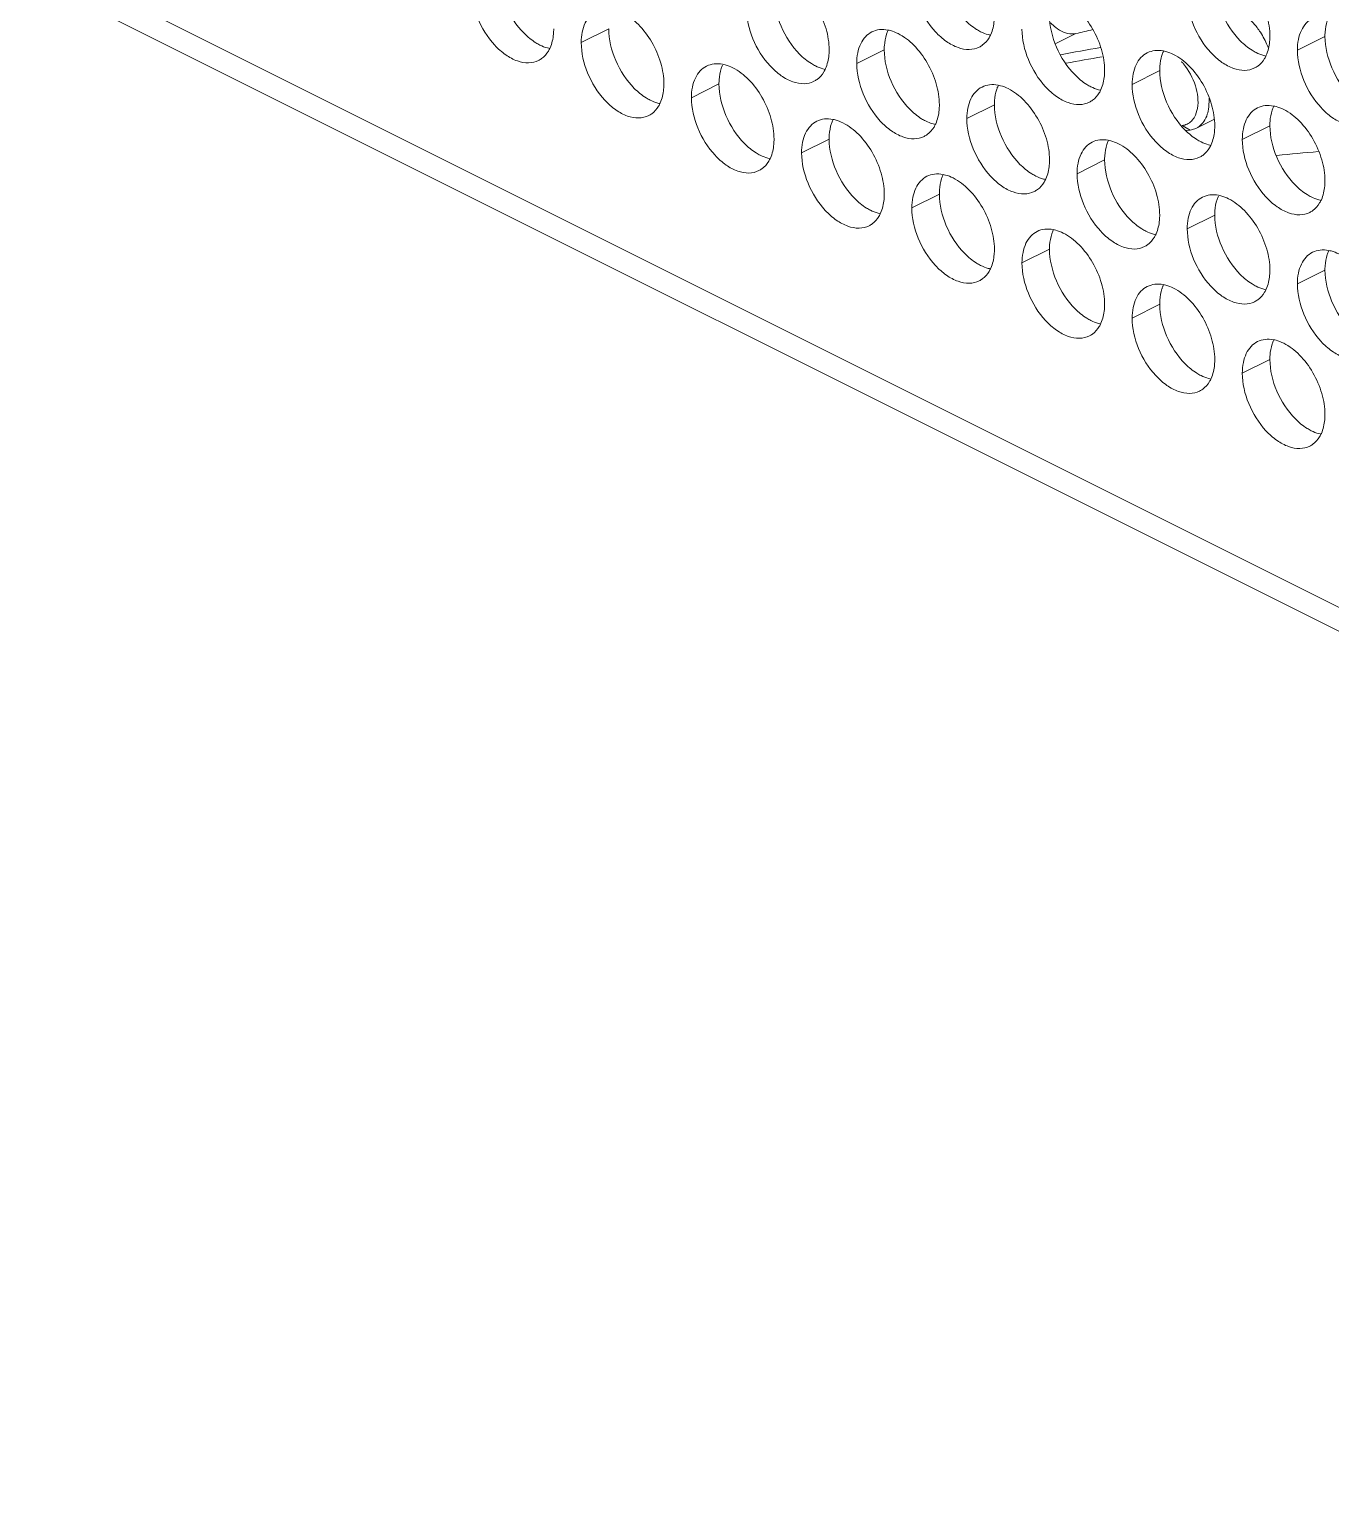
# Model space of a CAD drawing. Header units: millimetres. Extents: x 0 to 2524, y 0 to 1785.
# Drawn here: x 1826.63 to 1853.35, y 748.3 to 778.42 of the extents above; entities that cross this region are included whole.
import ezdxf

# ---------------------------------------------------------------- set-up
doc = ezdxf.new("R2010")
doc.units = ezdxf.units.MM
doc.header["$LTSCALE"] = 0.1
doc.layers.get('0').update_dxf_attribs({"lineweight": 13})
doc.layers.add('标注', color=251, linetype='Continuous', lineweight=9)

msp = doc.modelspace()

# ---------------------------------------------------------------- linework, layer by layer
for p, q in [((1809.244, 788.689), (1899.058, 743.782)), ((1899.37, 743.133), (1809.156, 788.24))]:
    msp.add_line(p, q)
at = {"layer": '标注'}
for p, q in [((1838.529, 778.426), (1837.964, 778.143)), ((1847.708, 778.123), (1848.123, 778.33)), ((1853.237, 778.272), (1852.671, 777.989)), ((1844.186, 777.998), (1843.621, 777.715)), ((1849.843, 777.569), (1849.277, 777.286)), ((1849.843, 777.569), (1849.277, 777.286)), ((1840.792, 777.295), (1840.226, 777.012)), ((1846.449, 776.866), (1845.883, 776.583)), ((1850.304, 776.441), (1850.469, 776.348)), ((1850.381, 776.338), (1850.469, 776.348)), ((1850.596, 776.386), (1850.955, 776.566)), ((1852.106, 776.438), (1851.54, 776.155)), ((1852.106, 776.438), (1851.54, 776.155)), ((1843.055, 776.163), (1842.489, 775.88)), ((1848.712, 775.735), (1848.146, 775.452)), ((1845.318, 775.032), (1844.752, 774.749)), ((1850.974, 774.603), (1850.409, 774.321)), ((1847.58, 773.901), (1847.015, 773.618)), ((1853.237, 773.472), (1852.671, 773.189)), ((1849.843, 772.769), (1849.277, 772.486)), ((1852.106, 771.638), (1851.54, 771.355))]:
    msp.add_line(p, q, dxfattribs=at)
for centre, radius, start, end in [((1844.931, 778.087), 0.734, 155.8796, 161.7803), ((1854.207, 752.626), 26.414, 102.5425, 103.3174), ((1850.546, 777.479), 1.624, 21.7262, 32.7833), ((1845.935, 778.457), 0.453, 296.5256, 305.9034), ((1845.935, 778.457), 0.453, 296.5256, 305.9034), ((1853.029, 751.377), 27.025, 99.3735, 101.1417), ((1852.972, 751.165), 27.032, 99.1753, 100.7686), ((1850.588, 777.658), 0.734, 155.8796, 161.7803), ((1850.588, 777.658), 0.734, 155.8796, 161.7803), ((1850.571, 777.489), 1.597, 20.4785, 21.725), ((1836.884, 778.183), 0.453, 296.5256, 305.9034), ((1841.537, 777.384), 0.734, 155.8796, 161.7803), ((1849.426, 776.955), 1.177, 39.6341, 42.8445), ((1851.591, 778.029), 0.453, 296.5256, 305.9034), ((1842.541, 777.754), 0.453, 296.5256, 305.9034), ((1847.193, 776.955), 0.734, 155.8796, 161.7803), ((1848.197, 777.326), 0.453, 296.5256, 305.9034), ((1848.197, 777.326), 0.453, 296.5256, 305.9034), ((1849.745, 776.926), 1.112, 359.9161, 3.7234), ((1839.146, 777.051), 0.453, 296.5256, 305.9034), ((1852.85, 776.527), 0.734, 155.8796, 161.7803), ((1852.85, 776.527), 0.734, 155.8796, 161.7803), ((1843.799, 776.252), 0.734, 155.8796, 161.7803), ((1850.241, 776.789), 0.361, 314.7055, 321.7735), ((1850.428, 776.723), 0.376, 291.0676, 296.5593), ((1850.427, 776.725), 0.379, 296.5902, 305.7168), ((1844.803, 776.623), 0.453, 296.5256, 305.9034), ((1849.456, 775.824), 0.734, 155.8796, 161.7803), ((1850.46, 776.194), 0.453, 296.5256, 305.9034), ((1850.46, 776.194), 0.453, 296.5256, 305.9034), ((1855.213, 748.884), 27.104, 94.4705, 96.2785), ((1841.409, 775.92), 0.453, 296.5256, 305.9034), ((1846.062, 775.121), 0.734, 155.8796, 161.7803), ((1847.066, 775.491), 0.453, 296.5256, 305.9034), ((1851.719, 774.692), 0.734, 155.8796, 161.7803), ((1852.723, 775.063), 0.453, 296.5256, 305.9034), ((1852.723, 775.063), 0.453, 296.5256, 305.9034), ((1843.672, 774.788), 0.453, 296.5256, 305.9034), ((1848.325, 773.989), 0.734, 155.8796, 161.7803), ((1849.329, 774.36), 0.453, 296.5256, 305.9034), ((1853.982, 773.561), 0.734, 155.8796, 161.7803), ((1845.935, 773.657), 0.453, 296.5256, 305.9034), ((1850.588, 772.858), 0.734, 155.8796, 161.7803), ((1851.591, 773.229), 0.453, 296.5256, 305.9034), ((1848.197, 772.526), 0.453, 296.5256, 305.9034), ((1852.85, 771.727), 0.734, 155.8796, 161.7803), ((1850.46, 771.394), 0.453, 296.5256, 305.9034), ((1852.723, 770.263), 0.453, 296.5256, 305.9034)]:
    msp.add_arc(centre, radius, start, end, dxfattribs=at)
for points, knots in [([(1851.257, 779.736), (1851.378, 779.675), (1851.608, 779.495), (1851.875, 779.137), (1852.056, 778.718), (1852.106, 778.417), (1852.106, 778.272)], [0, 0, 0, 0, 0.229676, 0.488215, 0.753207, 1, 1, 1, 1]), ([(1836.79, 778.335), (1836.629, 778.498), (1836.378, 778.885), (1836.267, 779.336), (1836.267, 779.557)], [0, 0, 0, 0, 0.508684, 1, 1, 1, 1]), ([(1842.206, 779.461), (1842.327, 779.401), (1842.557, 779.22), (1842.824, 778.862), (1843.005, 778.444), (1843.055, 778.143), (1843.055, 777.998)], [0, 0, 0, 0, 0.229676, 0.488215, 0.753207, 1, 1, 1, 1]), ([(1846.137, 778.052), (1846.074, 778.02), (1845.924, 777.986), (1845.687, 778.034), (1845.448, 778.165), (1845.141, 778.442), (1844.854, 778.905), (1844.752, 779.337), (1844.752, 779.549)], [0, 0, 0, 0, 0.090718, 0.191742, 0.308104, 0.439279, 0.725532, 1, 1, 1, 1]), ([(1846.137, 778.052), (1846.074, 778.02), (1845.924, 777.986), (1845.687, 778.034), (1845.448, 778.165), (1845.141, 778.442), (1844.854, 778.905), (1844.752, 779.337), (1844.752, 779.549)], [0, 0, 0, 0, 0.090718, 0.191742, 0.308104, 0.439279, 0.725532, 1, 1, 1, 1]), ([(1851.498, 778.181), (1851.337, 778.344), (1851.086, 778.731), (1850.974, 779.182), (1850.974, 779.403)], [0, 0, 0, 0, 0.508684, 1, 1, 1, 1]), ([(1837.086, 777.777), (1837.023, 777.746), (1836.874, 777.712), (1836.636, 777.76), (1836.397, 777.89), (1836.09, 778.168), (1835.804, 778.631), (1835.701, 779.063), (1835.701, 779.275)], [0, 0, 0, 0, 0.090718, 0.191742, 0.308104, 0.439279, 0.725532, 1, 1, 1, 1]), ([(1842.447, 777.907), (1842.286, 778.07), (1842.035, 778.457), (1841.923, 778.907), (1841.923, 779.129)], [0, 0, 0, 0, 0.508684, 1, 1, 1, 1]), ([(1847.863, 779.033), (1847.984, 778.972), (1848.214, 778.792), (1848.481, 778.434), (1848.662, 778.015), (1848.712, 777.714), (1848.712, 777.569)], [0, 0, 0, 0, 0.229676, 0.488215, 0.753207, 1, 1, 1, 1]), ([(1847.863, 779.033), (1847.984, 778.972), (1848.214, 778.792), (1848.481, 778.434), (1848.662, 778.015), (1848.712, 777.714), (1848.712, 777.569)], [0, 0, 0, 0, 0.229676, 0.488215, 0.753207, 1, 1, 1, 1]), ([(1851.794, 777.623), (1851.731, 777.592), (1851.581, 777.558), (1851.344, 777.606), (1851.105, 777.736), (1850.797, 778.014), (1850.511, 778.477), (1850.409, 778.909), (1850.409, 779.121)], [0, 0, 0, 0, 0.090718, 0.191742, 0.308104, 0.439279, 0.725532, 1, 1, 1, 1]), ([(1837.964, 778.143), (1837.964, 778.216), (1837.976, 778.355), (1838.035, 778.545), (1838.134, 778.697), (1838.227, 778.768), (1838.276, 778.792)], [0, 0, 0, 0, 0.289235, 0.54966, 0.782932, 1, 1, 1, 1]), ([(1838.812, 778.758), (1838.933, 778.698), (1839.163, 778.517), (1839.43, 778.159), (1839.611, 777.741), (1839.661, 777.44), (1839.661, 777.295)], [0, 0, 0, 0, 0.229676, 0.488215, 0.753207, 1, 1, 1, 1]), ([(1842.743, 777.349), (1842.68, 777.317), (1842.53, 777.283), (1842.293, 777.331), (1842.054, 777.462), (1841.746, 777.739), (1841.46, 778.202), (1841.358, 778.634), (1841.358, 778.846)], [0, 0, 0, 0, 0.090718, 0.191742, 0.308104, 0.439279, 0.725532, 1, 1, 1, 1]), ([(1846.166, 778.368), (1846.138, 778.383), (1846.02, 778.449), (1845.914, 778.536), (1845.841, 778.61)], [0, 0, 0, 0, 0.235002, 1, 1, 1, 1]), ([(1846.166, 778.368), (1846.138, 778.383), (1846.02, 778.449), (1845.914, 778.536), (1845.841, 778.61)], [0, 0, 0, 0, 0.235002, 1, 1, 1, 1]), ([(1846.449, 778.701), (1846.449, 778.665), (1846.443, 778.533), (1846.414, 778.4), (1846.374, 778.312)], [0, 0, 0, 0, 0.268874, 1, 1, 1, 1]), ([(1846.449, 778.701), (1846.449, 778.665), (1846.443, 778.533), (1846.414, 778.4), (1846.374, 778.312)], [0, 0, 0, 0, 0.268874, 1, 1, 1, 1]), ([(1848.104, 777.479), (1847.943, 777.641), (1847.692, 778.028), (1847.58, 778.479), (1847.58, 778.701)], [0, 0, 0, 0, 0.508684, 1, 1, 1, 1]), ([(1848.104, 777.479), (1847.943, 777.641), (1847.692, 778.028), (1847.58, 778.479), (1847.58, 778.701)], [0, 0, 0, 0, 0.508684, 1, 1, 1, 1]), ([(1847.603, 778.55), (1847.636, 778.516), (1847.757, 778.404), (1847.92, 778.323), (1848.039, 778.321)], [0, 0, 0, 0, 0.286757, 1, 1, 1, 1]), ([(1851.911, 778.358), (1851.89, 778.39), (1851.805, 778.512), (1851.702, 778.621), (1851.617, 778.689)], [0, 0, 0, 0, 0.260696, 1, 1, 1, 1]), ([(1852.671, 777.989), (1852.671, 778.062), (1852.683, 778.201), (1852.743, 778.391), (1852.842, 778.543), (1852.934, 778.614), (1852.983, 778.638)], [0, 0, 0, 0, 0.289235, 0.54966, 0.782932, 1, 1, 1, 1]), ([(1853.237, 778.272), (1853.237, 778.301), (1853.241, 778.408), (1853.26, 778.515), (1853.284, 778.591)], [0, 0, 0, 0, 0.264225, 1, 1, 1, 1]), ([(1837.115, 778.094), (1837.087, 778.108), (1836.969, 778.175), (1836.863, 778.262), (1836.79, 778.335)], [0, 0, 0, 0, 0.235002, 1, 1, 1, 1]), ([(1837.398, 778.426), (1837.398, 778.39), (1837.392, 778.258), (1837.363, 778.126), (1837.323, 778.037)], [0, 0, 0, 0, 0.268874, 1, 1, 1, 1]), ([(1839.349, 776.646), (1839.286, 776.614), (1839.136, 776.58), (1838.898, 776.628), (1838.66, 776.759), (1838.352, 777.036), (1838.066, 777.499), (1837.964, 777.932), (1837.964, 778.143)], [0, 0, 0, 0, 0.090718, 0.191742, 0.308104, 0.439279, 0.725532, 1, 1, 1, 1]), ([(1839.053, 777.204), (1838.892, 777.367), (1838.641, 777.754), (1838.529, 778.205), (1838.529, 778.426)], [0, 0, 0, 0, 0.508684, 1, 1, 1, 1]), ([(1843.621, 777.715), (1843.621, 777.788), (1843.633, 777.927), (1843.692, 778.117), (1843.791, 778.269), (1843.883, 778.339), (1843.932, 778.364)], [0, 0, 0, 0, 0.289235, 0.54966, 0.782932, 1, 1, 1, 1]), ([(1843.932, 778.364), (1843.981, 778.388), (1844.091, 778.42), (1844.204, 778.413), (1844.261, 778.402)], [0, 0, 0, 0, 0.482538, 1, 1, 1, 1]), ([(1844.186, 777.998), (1844.186, 778.026), (1844.19, 778.133), (1844.209, 778.241), (1844.234, 778.316)], [0, 0, 0, 0, 0.264225, 1, 1, 1, 1]), ([(1844.261, 778.402), (1844.279, 778.399), (1844.35, 778.382), (1844.419, 778.355), (1844.469, 778.33)], [0, 0, 0, 0, 0.238696, 1, 1, 1, 1]), ([(1844.469, 778.33), (1844.59, 778.269), (1844.82, 778.089), (1845.086, 777.731), (1845.268, 777.312), (1845.318, 777.011), (1845.318, 776.866)], [0, 0, 0, 0, 0.229676, 0.488215, 0.753207, 1, 1, 1, 1]), ([(1846.374, 778.296), (1846.357, 778.3), (1846.285, 778.316), (1846.216, 778.343), (1846.166, 778.368)], [0, 0, 0, 0, 0.238696, 1, 1, 1, 1]), ([(1846.374, 778.296), (1846.357, 778.3), (1846.285, 778.316), (1846.216, 778.343), (1846.166, 778.368)], [0, 0, 0, 0, 0.238696, 1, 1, 1, 1]), ([(1846.374, 778.312), (1846.364, 778.289), (1846.321, 778.205), (1846.257, 778.131), (1846.2, 778.09)], [0, 0, 0, 0, 0.265525, 1, 1, 1, 1]), ([(1846.374, 778.312), (1846.364, 778.289), (1846.321, 778.205), (1846.257, 778.131), (1846.2, 778.09)], [0, 0, 0, 0, 0.265525, 1, 1, 1, 1]), ([(1848.4, 776.92), (1848.337, 776.889), (1848.187, 776.855), (1847.949, 776.903), (1847.711, 777.033), (1847.403, 777.311), (1847.117, 777.774), (1847.015, 778.206), (1847.015, 778.418)], [0, 0, 0, 0, 0.090718, 0.191742, 0.308104, 0.439279, 0.725532, 1, 1, 1, 1]), ([(1848.4, 776.92), (1848.337, 776.889), (1848.187, 776.855), (1847.949, 776.903), (1847.711, 777.033), (1847.403, 777.311), (1847.117, 777.774), (1847.015, 778.206), (1847.015, 778.418)], [0, 0, 0, 0, 0.090718, 0.191742, 0.308104, 0.439279, 0.725532, 1, 1, 1, 1]), ([(1851.823, 777.94), (1851.795, 777.954), (1851.677, 778.021), (1851.571, 778.108), (1851.498, 778.181)], [0, 0, 0, 0, 0.235002, 1, 1, 1, 1]), ([(1852.106, 778.272), (1852.106, 778.236), (1852.1, 778.104), (1852.071, 777.972), (1852.031, 777.883)], [0, 0, 0, 0, 0.268874, 1, 1, 1, 1]), ([(1853.761, 777.05), (1853.599, 777.213), (1853.348, 777.6), (1853.237, 778.051), (1853.237, 778.272)], [0, 0, 0, 0, 0.508684, 1, 1, 1, 1]), ([(1837.323, 778.022), (1837.306, 778.025), (1837.234, 778.042), (1837.165, 778.069), (1837.115, 778.094)], [0, 0, 0, 0, 0.238696, 1, 1, 1, 1]), ([(1837.323, 778.037), (1837.313, 778.014), (1837.27, 777.93), (1837.206, 777.856), (1837.149, 777.815)], [0, 0, 0, 0, 0.265525, 1, 1, 1, 1]), ([(1842.772, 777.665), (1842.744, 777.68), (1842.626, 777.746), (1842.52, 777.834), (1842.447, 777.907)], [0, 0, 0, 0, 0.235002, 1, 1, 1, 1]), ([(1843.055, 777.998), (1843.055, 777.962), (1843.049, 777.83), (1843.02, 777.697), (1842.98, 777.609)], [0, 0, 0, 0, 0.268874, 1, 1, 1, 1]), ([(1844.71, 776.776), (1844.548, 776.938), (1844.297, 777.326), (1844.186, 777.776), (1844.186, 777.998)], [0, 0, 0, 0, 0.508684, 1, 1, 1, 1]), ([(1849.277, 777.286), (1849.277, 777.359), (1849.289, 777.498), (1849.348, 777.688), (1849.448, 777.841), (1849.54, 777.911), (1849.589, 777.935)], [0, 0, 0, 0, 0.289235, 0.54966, 0.782932, 1, 1, 1, 1]), ([(1849.277, 777.286), (1849.277, 777.359), (1849.289, 777.498), (1849.348, 777.688), (1849.448, 777.841), (1849.54, 777.911), (1849.589, 777.935)], [0, 0, 0, 0, 0.289235, 0.54966, 0.782932, 1, 1, 1, 1]), ([(1849.589, 777.935), (1849.638, 777.959), (1849.748, 777.991), (1849.861, 777.984), (1849.918, 777.973)], [0, 0, 0, 0, 0.482538, 1, 1, 1, 1]), ([(1849.589, 777.935), (1849.638, 777.959), (1849.748, 777.991), (1849.861, 777.984), (1849.918, 777.973)], [0, 0, 0, 0, 0.482538, 1, 1, 1, 1]), ([(1849.843, 777.569), (1849.843, 777.598), (1849.847, 777.705), (1849.866, 777.812), (1849.89, 777.888)], [0, 0, 0, 0, 0.264225, 1, 1, 1, 1]), ([(1849.843, 777.569), (1849.843, 777.598), (1849.847, 777.705), (1849.866, 777.812), (1849.89, 777.888)], [0, 0, 0, 0, 0.264225, 1, 1, 1, 1]), ([(1849.918, 777.973), (1849.935, 777.97), (1850.007, 777.954), (1850.076, 777.926), (1850.126, 777.901)], [0, 0, 0, 0, 0.238696, 1, 1, 1, 1]), ([(1849.918, 777.973), (1849.935, 777.97), (1850.007, 777.954), (1850.076, 777.926), (1850.126, 777.901)], [0, 0, 0, 0, 0.238696, 1, 1, 1, 1]), ([(1850.126, 777.901), (1850.247, 777.841), (1850.477, 777.661), (1850.743, 777.303), (1850.924, 776.884), (1850.974, 776.583), (1850.974, 776.438)], [0, 0, 0, 0, 0.229676, 0.488215, 0.753207, 1, 1, 1, 1]), ([(1850.126, 777.901), (1850.247, 777.841), (1850.477, 777.661), (1850.743, 777.303), (1850.924, 776.884), (1850.974, 776.583), (1850.974, 776.438)], [0, 0, 0, 0, 0.229676, 0.488215, 0.753207, 1, 1, 1, 1]), ([(1852.031, 777.868), (1852.013, 777.871), (1851.942, 777.888), (1851.873, 777.915), (1851.823, 777.94)], [0, 0, 0, 0, 0.238696, 1, 1, 1, 1]), ([(1852.031, 777.883), (1852.021, 777.86), (1851.978, 777.776), (1851.913, 777.702), (1851.857, 777.662)], [0, 0, 0, 0, 0.265525, 1, 1, 1, 1]), ([(1854.057, 776.492), (1853.994, 776.461), (1853.844, 776.427), (1853.606, 776.474), (1853.368, 776.605), (1853.06, 776.883), (1852.774, 777.345), (1852.671, 777.778), (1852.671, 777.989)], [0, 0, 0, 0, 0.090718, 0.191742, 0.308104, 0.439279, 0.725532, 1, 1, 1, 1]), ([(1840.226, 777.012), (1840.226, 777.085), (1840.238, 777.224), (1840.297, 777.414), (1840.397, 777.566), (1840.489, 777.636), (1840.538, 777.661)], [0, 0, 0, 0, 0.289235, 0.54966, 0.782932, 1, 1, 1, 1]), ([(1840.538, 777.661), (1840.587, 777.685), (1840.697, 777.717), (1840.81, 777.71), (1840.867, 777.699)], [0, 0, 0, 0, 0.482538, 1, 1, 1, 1]), ([(1840.792, 777.295), (1840.792, 777.323), (1840.796, 777.431), (1840.815, 777.538), (1840.839, 777.613)], [0, 0, 0, 0, 0.264225, 1, 1, 1, 1]), ([(1840.867, 777.699), (1840.884, 777.696), (1840.956, 777.679), (1841.025, 777.652), (1841.075, 777.627)], [0, 0, 0, 0, 0.238696, 1, 1, 1, 1]), ([(1841.075, 777.627), (1841.196, 777.566), (1841.426, 777.386), (1841.692, 777.028), (1841.873, 776.609), (1841.923, 776.308), (1841.923, 776.163)], [0, 0, 0, 0, 0.229676, 0.488215, 0.753207, 1, 1, 1, 1]), ([(1842.98, 777.593), (1842.962, 777.597), (1842.891, 777.613), (1842.822, 777.64), (1842.772, 777.665)], [0, 0, 0, 0, 0.238696, 1, 1, 1, 1]), ([(1842.98, 777.609), (1842.97, 777.586), (1842.927, 777.502), (1842.863, 777.428), (1842.806, 777.387)], [0, 0, 0, 0, 0.265525, 1, 1, 1, 1]), ([(1845.006, 776.217), (1844.943, 776.186), (1844.793, 776.152), (1844.555, 776.2), (1844.317, 776.33), (1844.009, 776.608), (1843.723, 777.071), (1843.621, 777.503), (1843.621, 777.715)], [0, 0, 0, 0, 0.090718, 0.191742, 0.308104, 0.439279, 0.725532, 1, 1, 1, 1]), ([(1848.712, 777.569), (1848.712, 777.534), (1848.706, 777.401), (1848.677, 777.269), (1848.637, 777.18)], [0, 0, 0, 0, 0.268874, 1, 1, 1, 1]), ([(1848.712, 777.569), (1848.712, 777.534), (1848.706, 777.401), (1848.677, 777.269), (1848.637, 777.18)], [0, 0, 0, 0, 0.268874, 1, 1, 1, 1]), ([(1850.367, 776.347), (1850.205, 776.51), (1849.954, 776.897), (1849.843, 777.348), (1849.843, 777.569)], [0, 0, 0, 0, 0.508684, 1, 1, 1, 1]), ([(1850.367, 776.347), (1850.205, 776.51), (1849.954, 776.897), (1849.843, 777.348), (1849.843, 777.569)], [0, 0, 0, 0, 0.508684, 1, 1, 1, 1]), ([(1850.619, 776.793), (1850.645, 776.946), (1850.6, 777.282), (1850.442, 777.574), (1850.333, 777.706)], [0, 0, 0, 0, 0.475359, 1, 1, 1, 1]), ([(1839.661, 777.295), (1839.661, 777.259), (1839.655, 777.127), (1839.626, 776.994), (1839.586, 776.906)], [0, 0, 0, 0, 0.268874, 1, 1, 1, 1]), ([(1841.316, 776.073), (1841.154, 776.235), (1840.903, 776.623), (1840.792, 777.073), (1840.792, 777.295)], [0, 0, 0, 0, 0.508684, 1, 1, 1, 1]), ([(1845.883, 776.583), (1845.883, 776.656), (1845.895, 776.795), (1845.954, 776.985), (1846.054, 777.138), (1846.146, 777.208), (1846.195, 777.232)], [0, 0, 0, 0, 0.289235, 0.54966, 0.782932, 1, 1, 1, 1]), ([(1846.195, 777.232), (1846.243, 777.256), (1846.354, 777.288), (1846.467, 777.281), (1846.524, 777.271)], [0, 0, 0, 0, 0.482538, 1, 1, 1, 1]), ([(1846.524, 777.271), (1846.541, 777.267), (1846.613, 777.251), (1846.682, 777.223), (1846.732, 777.198)], [0, 0, 0, 0, 0.238696, 1, 1, 1, 1]), ([(1848.429, 777.237), (1848.4, 777.251), (1848.282, 777.318), (1848.177, 777.405), (1848.104, 777.479)], [0, 0, 0, 0, 0.235002, 1, 1, 1, 1]), ([(1848.429, 777.237), (1848.4, 777.251), (1848.282, 777.318), (1848.177, 777.405), (1848.104, 777.479)], [0, 0, 0, 0, 0.235002, 1, 1, 1, 1]), ([(1848.637, 777.165), (1848.619, 777.168), (1848.548, 777.185), (1848.479, 777.212), (1848.429, 777.237)], [0, 0, 0, 0, 0.238696, 1, 1, 1, 1]), ([(1848.637, 777.165), (1848.619, 777.168), (1848.548, 777.185), (1848.479, 777.212), (1848.429, 777.237)], [0, 0, 0, 0, 0.238696, 1, 1, 1, 1]), ([(1850.663, 775.789), (1850.6, 775.758), (1850.45, 775.724), (1850.212, 775.771), (1849.974, 775.902), (1849.666, 776.18), (1849.38, 776.642), (1849.277, 777.075), (1849.277, 777.286)], [0, 0, 0, 0, 0.090718, 0.191742, 0.308104, 0.439279, 0.725532, 1, 1, 1, 1]), ([(1850.663, 775.789), (1850.6, 775.758), (1850.45, 775.724), (1850.212, 775.771), (1849.974, 775.902), (1849.666, 776.18), (1849.38, 776.642), (1849.277, 777.075), (1849.277, 777.286)], [0, 0, 0, 0, 0.090718, 0.191742, 0.308104, 0.439279, 0.725532, 1, 1, 1, 1]), ([(1839.378, 776.963), (1839.349, 776.977), (1839.232, 777.043), (1839.126, 777.131), (1839.053, 777.204)], [0, 0, 0, 0, 0.235002, 1, 1, 1, 1]), ([(1839.586, 776.89), (1839.568, 776.894), (1839.497, 776.91), (1839.428, 776.938), (1839.378, 776.963)], [0, 0, 0, 0, 0.238696, 1, 1, 1, 1]), ([(1841.612, 775.514), (1841.549, 775.483), (1841.399, 775.449), (1841.161, 775.497), (1840.923, 775.627), (1840.615, 775.905), (1840.329, 776.368), (1840.226, 776.8), (1840.226, 777.012)], [0, 0, 0, 0, 0.090718, 0.191742, 0.308104, 0.439279, 0.725532, 1, 1, 1, 1]), ([(1846.449, 776.866), (1846.449, 776.895), (1846.453, 777.002), (1846.471, 777.11), (1846.496, 777.185)], [0, 0, 0, 0, 0.264225, 1, 1, 1, 1]), ([(1846.732, 777.198), (1846.852, 777.138), (1847.083, 776.958), (1847.349, 776.6), (1847.53, 776.181), (1847.58, 775.88), (1847.58, 775.735)], [0, 0, 0, 0, 0.229676, 0.488215, 0.753207, 1, 1, 1, 1]), ([(1848.637, 777.18), (1848.627, 777.157), (1848.583, 777.073), (1848.519, 776.999), (1848.463, 776.959)], [0, 0, 0, 0, 0.265525, 1, 1, 1, 1]), ([(1848.637, 777.18), (1848.627, 777.157), (1848.583, 777.073), (1848.519, 776.999), (1848.463, 776.959)], [0, 0, 0, 0, 0.265525, 1, 1, 1, 1]), ([(1850.821, 776.675), (1850.827, 776.694), (1850.848, 776.776), (1850.856, 776.86), (1850.856, 776.925)], [0, 0, 0, 0, 0.236288, 1, 1, 1, 1]), ([(1839.586, 776.906), (1839.576, 776.883), (1839.533, 776.799), (1839.468, 776.725), (1839.412, 776.684)], [0, 0, 0, 0, 0.265525, 1, 1, 1, 1]), ([(1845.035, 776.534), (1845.006, 776.548), (1844.888, 776.615), (1844.783, 776.702), (1844.71, 776.776)], [0, 0, 0, 0, 0.235002, 1, 1, 1, 1]), ([(1845.318, 776.866), (1845.318, 776.831), (1845.312, 776.698), (1845.283, 776.566), (1845.243, 776.477)], [0, 0, 0, 0, 0.268874, 1, 1, 1, 1]), ([(1846.973, 775.644), (1846.811, 775.807), (1846.56, 776.194), (1846.449, 776.645), (1846.449, 776.866)], [0, 0, 0, 0, 0.508684, 1, 1, 1, 1]), ([(1850.524, 776.565), (1850.536, 776.581), (1850.582, 776.649), (1850.608, 776.731), (1850.619, 776.793)], [0, 0, 0, 0, 0.2323, 1, 1, 1, 1]), ([(1850.648, 776.417), (1850.688, 776.446), (1850.762, 776.525), (1850.805, 776.622), (1850.821, 776.675)], [0, 0, 0, 0, 0.474781, 1, 1, 1, 1]), ([(1851.54, 776.155), (1851.54, 776.228), (1851.552, 776.367), (1851.611, 776.557), (1851.711, 776.709), (1851.803, 776.78), (1851.852, 776.804)], [0, 0, 0, 0, 0.289235, 0.54966, 0.782932, 1, 1, 1, 1]), ([(1851.54, 776.155), (1851.54, 776.228), (1851.552, 776.367), (1851.611, 776.557), (1851.711, 776.709), (1851.803, 776.78), (1851.852, 776.804)], [0, 0, 0, 0, 0.289235, 0.54966, 0.782932, 1, 1, 1, 1]), ([(1851.852, 776.804), (1851.9, 776.828), (1852.01, 776.86), (1852.124, 776.853), (1852.181, 776.842)], [0, 0, 0, 0, 0.482538, 1, 1, 1, 1]), ([(1851.852, 776.804), (1851.9, 776.828), (1852.01, 776.86), (1852.124, 776.853), (1852.181, 776.842)], [0, 0, 0, 0, 0.482538, 1, 1, 1, 1]), ([(1852.106, 776.438), (1852.106, 776.466), (1852.109, 776.574), (1852.128, 776.681), (1852.153, 776.756)], [0, 0, 0, 0, 0.264225, 1, 1, 1, 1]), ([(1852.106, 776.438), (1852.106, 776.466), (1852.109, 776.574), (1852.128, 776.681), (1852.153, 776.756)], [0, 0, 0, 0, 0.264225, 1, 1, 1, 1]), ([(1852.181, 776.842), (1852.198, 776.839), (1852.27, 776.822), (1852.339, 776.795), (1852.389, 776.77)], [0, 0, 0, 0, 0.238696, 1, 1, 1, 1]), ([(1852.181, 776.842), (1852.198, 776.839), (1852.27, 776.822), (1852.339, 776.795), (1852.389, 776.77)], [0, 0, 0, 0, 0.238696, 1, 1, 1, 1]), ([(1852.389, 776.77), (1852.509, 776.71), (1852.74, 776.529), (1853.006, 776.171), (1853.187, 775.752), (1853.237, 775.451), (1853.237, 775.306)], [0, 0, 0, 0, 0.229676, 0.488215, 0.753207, 1, 1, 1, 1]), ([(1852.389, 776.77), (1852.509, 776.71), (1852.74, 776.529), (1853.006, 776.171), (1853.187, 775.752), (1853.237, 775.451), (1853.237, 775.306)], [0, 0, 0, 0, 0.229676, 0.488215, 0.753207, 1, 1, 1, 1]), ([(1842.489, 775.88), (1842.489, 775.953), (1842.501, 776.092), (1842.56, 776.282), (1842.66, 776.435), (1842.752, 776.505), (1842.801, 776.529)], [0, 0, 0, 0, 0.289235, 0.54966, 0.782932, 1, 1, 1, 1]), ([(1842.801, 776.529), (1842.849, 776.554), (1842.959, 776.585), (1843.073, 776.578), (1843.13, 776.568)], [0, 0, 0, 0, 0.482538, 1, 1, 1, 1]), ([(1843.055, 776.163), (1843.055, 776.192), (1843.059, 776.299), (1843.077, 776.407), (1843.102, 776.482)], [0, 0, 0, 0, 0.264225, 1, 1, 1, 1]), ([(1843.13, 776.568), (1843.147, 776.564), (1843.219, 776.548), (1843.288, 776.52), (1843.338, 776.495)], [0, 0, 0, 0, 0.238696, 1, 1, 1, 1]), ([(1843.338, 776.495), (1843.458, 776.435), (1843.689, 776.255), (1843.955, 775.897), (1844.136, 775.478), (1844.186, 775.177), (1844.186, 775.032)], [0, 0, 0, 0, 0.229676, 0.488215, 0.753207, 1, 1, 1, 1]), ([(1845.242, 776.462), (1845.225, 776.465), (1845.154, 776.482), (1845.085, 776.509), (1845.035, 776.534)], [0, 0, 0, 0, 0.238696, 1, 1, 1, 1]), ([(1845.243, 776.477), (1845.233, 776.454), (1845.189, 776.37), (1845.125, 776.296), (1845.069, 776.256)], [0, 0, 0, 0, 0.265525, 1, 1, 1, 1]), ([(1847.268, 775.086), (1847.206, 775.055), (1847.056, 775.021), (1846.818, 775.068), (1846.58, 775.199), (1846.272, 775.477), (1845.986, 775.939), (1845.883, 776.372), (1845.883, 776.583)], [0, 0, 0, 0, 0.090718, 0.191742, 0.308104, 0.439279, 0.725532, 1, 1, 1, 1]), ([(1850.304, 776.441), (1850.34, 776.445), (1850.41, 776.465), (1850.469, 776.507), (1850.495, 776.532)], [0, 0, 0, 0, 0.500779, 1, 1, 1, 1]), ([(1850.692, 776.106), (1850.663, 776.12), (1850.545, 776.186), (1850.44, 776.274), (1850.367, 776.347)], [0, 0, 0, 0, 0.235002, 1, 1, 1, 1]), ([(1850.692, 776.106), (1850.663, 776.12), (1850.545, 776.186), (1850.44, 776.274), (1850.367, 776.347)], [0, 0, 0, 0, 0.235002, 1, 1, 1, 1]), ([(1850.974, 776.438), (1850.974, 776.402), (1850.969, 776.27), (1850.939, 776.137), (1850.9, 776.049)], [0, 0, 0, 0, 0.268874, 1, 1, 1, 1]), ([(1850.974, 776.438), (1850.974, 776.402), (1850.969, 776.27), (1850.939, 776.137), (1850.9, 776.049)], [0, 0, 0, 0, 0.268874, 1, 1, 1, 1]), ([(1852.63, 775.216), (1852.468, 775.379), (1852.217, 775.766), (1852.106, 776.216), (1852.106, 776.438)], [0, 0, 0, 0, 0.508684, 1, 1, 1, 1]), ([(1852.63, 775.216), (1852.468, 775.379), (1852.217, 775.766), (1852.106, 776.216), (1852.106, 776.438)], [0, 0, 0, 0, 0.508684, 1, 1, 1, 1]), ([(1841.641, 775.831), (1841.612, 775.845), (1841.494, 775.912), (1841.389, 775.999), (1841.316, 776.073)], [0, 0, 0, 0, 0.235002, 1, 1, 1, 1]), ([(1841.923, 776.163), (1841.923, 776.128), (1841.918, 775.995), (1841.889, 775.863), (1841.849, 775.774)], [0, 0, 0, 0, 0.268874, 1, 1, 1, 1]), ([(1843.579, 774.941), (1843.417, 775.104), (1843.166, 775.491), (1843.055, 775.942), (1843.055, 776.163)], [0, 0, 0, 0, 0.508684, 1, 1, 1, 1]), ([(1848.146, 775.452), (1848.146, 775.525), (1848.158, 775.664), (1848.217, 775.854), (1848.316, 776.006), (1848.409, 776.077), (1848.458, 776.101)], [0, 0, 0, 0, 0.289235, 0.54966, 0.782932, 1, 1, 1, 1]), ([(1848.458, 776.101), (1848.506, 776.125), (1848.616, 776.157), (1848.73, 776.15), (1848.787, 776.139)], [0, 0, 0, 0, 0.482538, 1, 1, 1, 1]), ([(1848.712, 775.735), (1848.712, 775.763), (1848.715, 775.871), (1848.734, 775.978), (1848.759, 776.053)], [0, 0, 0, 0, 0.264225, 1, 1, 1, 1]), ([(1848.787, 776.139), (1848.804, 776.136), (1848.876, 776.119), (1848.945, 776.092), (1848.995, 776.067)], [0, 0, 0, 0, 0.238696, 1, 1, 1, 1]), ([(1848.995, 776.067), (1849.115, 776.007), (1849.346, 775.826), (1849.612, 775.468), (1849.793, 775.05), (1849.843, 774.748), (1849.843, 774.603)], [0, 0, 0, 0, 0.229676, 0.488215, 0.753207, 1, 1, 1, 1]), ([(1850.899, 776.034), (1850.882, 776.037), (1850.81, 776.053), (1850.742, 776.081), (1850.692, 776.106)], [0, 0, 0, 0, 0.238696, 1, 1, 1, 1]), ([(1850.899, 776.034), (1850.882, 776.037), (1850.81, 776.053), (1850.742, 776.081), (1850.692, 776.106)], [0, 0, 0, 0, 0.238696, 1, 1, 1, 1]), ([(1850.9, 776.049), (1850.89, 776.026), (1850.846, 775.942), (1850.782, 775.868), (1850.726, 775.827)], [0, 0, 0, 0, 0.265525, 1, 1, 1, 1]), ([(1850.9, 776.049), (1850.89, 776.026), (1850.846, 775.942), (1850.782, 775.868), (1850.726, 775.827)], [0, 0, 0, 0, 0.265525, 1, 1, 1, 1]), ([(1852.925, 774.657), (1852.863, 774.626), (1852.713, 774.592), (1852.475, 774.64), (1852.237, 774.771), (1851.929, 775.048), (1851.643, 775.511), (1851.54, 775.943), (1851.54, 776.155)], [0, 0, 0, 0, 0.090718, 0.191742, 0.308104, 0.439279, 0.725532, 1, 1, 1, 1]), ([(1852.925, 774.657), (1852.863, 774.626), (1852.713, 774.592), (1852.475, 774.64), (1852.237, 774.771), (1851.929, 775.048), (1851.643, 775.511), (1851.54, 775.943), (1851.54, 776.155)], [0, 0, 0, 0, 0.090718, 0.191742, 0.308104, 0.439279, 0.725532, 1, 1, 1, 1]), ([(1841.848, 775.759), (1841.831, 775.762), (1841.76, 775.779), (1841.691, 775.806), (1841.641, 775.831)], [0, 0, 0, 0, 0.238696, 1, 1, 1, 1]), ([(1841.849, 775.774), (1841.839, 775.752), (1841.795, 775.668), (1841.731, 775.593), (1841.675, 775.553)], [0, 0, 0, 0, 0.265525, 1, 1, 1, 1]), ([(1843.874, 774.383), (1843.812, 774.352), (1843.662, 774.318), (1843.424, 774.366), (1843.186, 774.496), (1842.878, 774.774), (1842.592, 775.236), (1842.489, 775.669), (1842.489, 775.88)], [0, 0, 0, 0, 0.090718, 0.191742, 0.308104, 0.439279, 0.725532, 1, 1, 1, 1]), ([(1847.58, 775.735), (1847.58, 775.699), (1847.575, 775.567), (1847.545, 775.434), (1847.506, 775.346)], [0, 0, 0, 0, 0.268874, 1, 1, 1, 1]), ([(1849.235, 774.513), (1849.074, 774.676), (1848.823, 775.063), (1848.712, 775.513), (1848.712, 775.735)], [0, 0, 0, 0, 0.508684, 1, 1, 1, 1]), ([(1845.064, 775.398), (1845.112, 775.422), (1845.222, 775.454), (1845.336, 775.447), (1845.393, 775.436)], [0, 0, 0, 0, 0.482538, 1, 1, 1, 1]), ([(1845.393, 775.436), (1845.41, 775.433), (1845.481, 775.416), (1845.55, 775.389), (1845.6, 775.364)], [0, 0, 0, 0, 0.238696, 1, 1, 1, 1]), ([(1847.297, 775.403), (1847.269, 775.417), (1847.151, 775.483), (1847.046, 775.571), (1846.973, 775.644)], [0, 0, 0, 0, 0.235002, 1, 1, 1, 1]), ([(1849.531, 773.955), (1849.469, 773.923), (1849.319, 773.889), (1849.081, 773.937), (1848.842, 774.068), (1848.535, 774.345), (1848.249, 774.808), (1848.146, 775.24), (1848.146, 775.452)], [0, 0, 0, 0, 0.090718, 0.191742, 0.308104, 0.439279, 0.725532, 1, 1, 1, 1]), ([(1844.752, 774.749), (1844.752, 774.822), (1844.764, 774.961), (1844.823, 775.151), (1844.922, 775.303), (1845.015, 775.374), (1845.064, 775.398)], [0, 0, 0, 0, 0.289235, 0.54966, 0.782932, 1, 1, 1, 1]), ([(1845.318, 775.032), (1845.318, 775.06), (1845.321, 775.168), (1845.34, 775.275), (1845.365, 775.35)], [0, 0, 0, 0, 0.264225, 1, 1, 1, 1]), ([(1845.6, 775.364), (1845.721, 775.304), (1845.952, 775.123), (1846.218, 774.765), (1846.399, 774.347), (1846.449, 774.045), (1846.449, 773.901)], [0, 0, 0, 0, 0.229676, 0.488215, 0.753207, 1, 1, 1, 1]), ([(1847.505, 775.331), (1847.488, 775.334), (1847.416, 775.35), (1847.347, 775.378), (1847.297, 775.403)], [0, 0, 0, 0, 0.238696, 1, 1, 1, 1]), ([(1847.506, 775.346), (1847.495, 775.323), (1847.452, 775.239), (1847.388, 775.165), (1847.332, 775.124)], [0, 0, 0, 0, 0.265525, 1, 1, 1, 1]), ([(1852.954, 774.974), (1852.926, 774.989), (1852.808, 775.055), (1852.702, 775.142), (1852.63, 775.216)], [0, 0, 0, 0, 0.235002, 1, 1, 1, 1]), ([(1852.954, 774.974), (1852.926, 774.989), (1852.808, 775.055), (1852.702, 775.142), (1852.63, 775.216)], [0, 0, 0, 0, 0.235002, 1, 1, 1, 1]), ([(1853.237, 775.306), (1853.237, 775.271), (1853.231, 775.139), (1853.202, 775.006), (1853.163, 774.918)], [0, 0, 0, 0, 0.268874, 1, 1, 1, 1]), ([(1853.237, 775.306), (1853.237, 775.271), (1853.231, 775.139), (1853.202, 775.006), (1853.163, 774.918)], [0, 0, 0, 0, 0.268874, 1, 1, 1, 1]), ([(1843.903, 774.7), (1843.875, 774.714), (1843.757, 774.781), (1843.652, 774.868), (1843.579, 774.941)], [0, 0, 0, 0, 0.235002, 1, 1, 1, 1]), ([(1844.186, 775.032), (1844.186, 774.996), (1844.181, 774.864), (1844.151, 774.731), (1844.112, 774.643)], [0, 0, 0, 0, 0.268874, 1, 1, 1, 1]), ([(1845.841, 773.81), (1845.68, 773.973), (1845.429, 774.36), (1845.318, 774.81), (1845.318, 775.032)], [0, 0, 0, 0, 0.508684, 1, 1, 1, 1]), ([(1850.409, 774.321), (1850.409, 774.394), (1850.421, 774.532), (1850.48, 774.723), (1850.579, 774.875), (1850.672, 774.945), (1850.721, 774.97)], [0, 0, 0, 0, 0.289235, 0.54966, 0.782932, 1, 1, 1, 1]), ([(1850.721, 774.97), (1850.769, 774.994), (1850.879, 775.025), (1850.993, 775.019), (1851.05, 775.008)], [0, 0, 0, 0, 0.482538, 1, 1, 1, 1]), ([(1850.974, 774.603), (1850.974, 774.632), (1850.978, 774.739), (1850.997, 774.847), (1851.022, 774.922)], [0, 0, 0, 0, 0.264225, 1, 1, 1, 1]), ([(1851.05, 775.008), (1851.067, 775.005), (1851.138, 774.988), (1851.207, 774.961), (1851.257, 774.936)], [0, 0, 0, 0, 0.238696, 1, 1, 1, 1]), ([(1851.257, 774.936), (1851.378, 774.875), (1851.608, 774.695), (1851.875, 774.337), (1852.056, 773.918), (1852.106, 773.617), (1852.106, 773.472)], [0, 0, 0, 0, 0.229676, 0.488215, 0.753207, 1, 1, 1, 1]), ([(1853.162, 774.902), (1853.145, 774.905), (1853.073, 774.922), (1853.004, 774.949), (1852.954, 774.974)], [0, 0, 0, 0, 0.238696, 1, 1, 1, 1]), ([(1853.162, 774.902), (1853.145, 774.905), (1853.073, 774.922), (1853.004, 774.949), (1852.954, 774.974)], [0, 0, 0, 0, 0.238696, 1, 1, 1, 1]), ([(1853.163, 774.918), (1853.152, 774.895), (1853.109, 774.811), (1853.045, 774.737), (1852.989, 774.696)], [0, 0, 0, 0, 0.265525, 1, 1, 1, 1]), ([(1853.163, 774.918), (1853.152, 774.895), (1853.109, 774.811), (1853.045, 774.737), (1852.989, 774.696)], [0, 0, 0, 0, 0.265525, 1, 1, 1, 1]), ([(1844.111, 774.628), (1844.094, 774.631), (1844.022, 774.648), (1843.953, 774.675), (1843.903, 774.7)], [0, 0, 0, 0, 0.238696, 1, 1, 1, 1]), ([(1844.112, 774.643), (1844.101, 774.62), (1844.058, 774.536), (1843.994, 774.462), (1843.938, 774.421)], [0, 0, 0, 0, 0.265525, 1, 1, 1, 1]), ([(1846.137, 773.252), (1846.074, 773.22), (1845.924, 773.186), (1845.687, 773.234), (1845.448, 773.365), (1845.141, 773.642), (1844.854, 774.105), (1844.752, 774.537), (1844.752, 774.749)], [0, 0, 0, 0, 0.090718, 0.191742, 0.308104, 0.439279, 0.725532, 1, 1, 1, 1]), ([(1849.843, 774.603), (1849.843, 774.568), (1849.837, 774.436), (1849.808, 774.303), (1849.768, 774.215)], [0, 0, 0, 0, 0.268874, 1, 1, 1, 1]), ([(1851.498, 773.381), (1851.337, 773.544), (1851.086, 773.931), (1850.974, 774.382), (1850.974, 774.603)], [0, 0, 0, 0, 0.508684, 1, 1, 1, 1]), ([(1847.015, 773.618), (1847.015, 773.691), (1847.027, 773.829), (1847.086, 774.02), (1847.185, 774.172), (1847.278, 774.242), (1847.327, 774.267)], [0, 0, 0, 0, 0.289235, 0.54966, 0.782932, 1, 1, 1, 1]), ([(1847.327, 774.267), (1847.375, 774.291), (1847.485, 774.323), (1847.599, 774.316), (1847.655, 774.305)], [0, 0, 0, 0, 0.482538, 1, 1, 1, 1]), ([(1847.58, 773.901), (1847.58, 773.929), (1847.584, 774.036), (1847.603, 774.144), (1847.628, 774.219)], [0, 0, 0, 0, 0.264225, 1, 1, 1, 1]), ([(1847.655, 774.305), (1847.673, 774.302), (1847.744, 774.285), (1847.813, 774.258), (1847.863, 774.233)], [0, 0, 0, 0, 0.238696, 1, 1, 1, 1]), ([(1847.863, 774.233), (1847.984, 774.172), (1848.214, 773.992), (1848.481, 773.634), (1848.662, 773.215), (1848.712, 772.914), (1848.712, 772.769)], [0, 0, 0, 0, 0.229676, 0.488215, 0.753207, 1, 1, 1, 1]), ([(1849.56, 774.271), (1849.532, 774.286), (1849.414, 774.352), (1849.308, 774.439), (1849.235, 774.513)], [0, 0, 0, 0, 0.235002, 1, 1, 1, 1]), ([(1849.768, 774.199), (1849.751, 774.202), (1849.679, 774.219), (1849.61, 774.246), (1849.56, 774.271)], [0, 0, 0, 0, 0.238696, 1, 1, 1, 1]), ([(1849.768, 774.215), (1849.758, 774.192), (1849.715, 774.108), (1849.651, 774.034), (1849.595, 773.993)], [0, 0, 0, 0, 0.265525, 1, 1, 1, 1]), ([(1851.794, 772.823), (1851.731, 772.792), (1851.581, 772.758), (1851.344, 772.806), (1851.105, 772.936), (1850.797, 773.214), (1850.511, 773.677), (1850.409, 774.109), (1850.409, 774.321)], [0, 0, 0, 0, 0.090718, 0.191742, 0.308104, 0.439279, 0.725532, 1, 1, 1, 1]), ([(1846.166, 773.568), (1846.138, 773.583), (1846.02, 773.649), (1845.914, 773.736), (1845.841, 773.81)], [0, 0, 0, 0, 0.235002, 1, 1, 1, 1]), ([(1846.449, 773.901), (1846.449, 773.865), (1846.443, 773.733), (1846.414, 773.6), (1846.374, 773.512)], [0, 0, 0, 0, 0.268874, 1, 1, 1, 1]), ([(1848.4, 772.12), (1848.337, 772.089), (1848.187, 772.055), (1847.949, 772.103), (1847.711, 772.233), (1847.403, 772.511), (1847.117, 772.974), (1847.015, 773.406), (1847.015, 773.618)], [0, 0, 0, 0, 0.090718, 0.191742, 0.308104, 0.439279, 0.725532, 1, 1, 1, 1]), ([(1848.104, 772.679), (1847.943, 772.841), (1847.692, 773.228), (1847.58, 773.679), (1847.58, 773.901)], [0, 0, 0, 0, 0.508684, 1, 1, 1, 1]), ([(1852.671, 773.189), (1852.671, 773.262), (1852.683, 773.401), (1852.743, 773.591), (1852.842, 773.743), (1852.934, 773.814), (1852.983, 773.838)], [0, 0, 0, 0, 0.289235, 0.54966, 0.782932, 1, 1, 1, 1]), ([(1852.983, 773.838), (1853.032, 773.862), (1853.142, 773.894), (1853.255, 773.887), (1853.312, 773.876)], [0, 0, 0, 0, 0.482538, 1, 1, 1, 1]), ([(1853.237, 773.472), (1853.237, 773.501), (1853.241, 773.608), (1853.26, 773.715), (1853.284, 773.791)], [0, 0, 0, 0, 0.264225, 1, 1, 1, 1]), ([(1853.312, 773.876), (1853.33, 773.873), (1853.401, 773.857), (1853.47, 773.829), (1853.52, 773.804)], [0, 0, 0, 0, 0.238696, 1, 1, 1, 1]), ([(1846.374, 773.496), (1846.357, 773.5), (1846.285, 773.516), (1846.216, 773.543), (1846.166, 773.568)], [0, 0, 0, 0, 0.238696, 1, 1, 1, 1]), ([(1846.374, 773.512), (1846.364, 773.489), (1846.321, 773.405), (1846.257, 773.331), (1846.2, 773.29)], [0, 0, 0, 0, 0.265525, 1, 1, 1, 1]), ([(1851.823, 773.14), (1851.795, 773.154), (1851.677, 773.221), (1851.571, 773.308), (1851.498, 773.381)], [0, 0, 0, 0, 0.235002, 1, 1, 1, 1]), ([(1852.106, 773.472), (1852.106, 773.436), (1852.1, 773.304), (1852.071, 773.172), (1852.031, 773.083)], [0, 0, 0, 0, 0.268874, 1, 1, 1, 1]), ([(1853.761, 772.25), (1853.599, 772.413), (1853.348, 772.8), (1853.237, 773.251), (1853.237, 773.472)], [0, 0, 0, 0, 0.508684, 1, 1, 1, 1]), ([(1849.277, 772.486), (1849.277, 772.559), (1849.289, 772.698), (1849.348, 772.888), (1849.448, 773.041), (1849.54, 773.111), (1849.589, 773.135)], [0, 0, 0, 0, 0.289235, 0.54966, 0.782932, 1, 1, 1, 1]), ([(1849.589, 773.135), (1849.638, 773.159), (1849.748, 773.191), (1849.861, 773.184), (1849.918, 773.173)], [0, 0, 0, 0, 0.482538, 1, 1, 1, 1]), ([(1849.843, 772.769), (1849.843, 772.798), (1849.847, 772.905), (1849.866, 773.012), (1849.89, 773.088)], [0, 0, 0, 0, 0.264225, 1, 1, 1, 1]), ([(1849.918, 773.173), (1849.935, 773.17), (1850.007, 773.154), (1850.076, 773.126), (1850.126, 773.101)], [0, 0, 0, 0, 0.238696, 1, 1, 1, 1]), ([(1850.126, 773.101), (1850.247, 773.041), (1850.477, 772.861), (1850.743, 772.503), (1850.924, 772.084), (1850.974, 771.783), (1850.974, 771.638)], [0, 0, 0, 0, 0.229676, 0.488215, 0.753207, 1, 1, 1, 1]), ([(1852.031, 773.068), (1852.013, 773.071), (1851.942, 773.088), (1851.873, 773.115), (1851.823, 773.14)], [0, 0, 0, 0, 0.238696, 1, 1, 1, 1]), ([(1852.031, 773.083), (1852.021, 773.06), (1851.978, 772.976), (1851.913, 772.902), (1851.857, 772.862)], [0, 0, 0, 0, 0.265525, 1, 1, 1, 1]), ([(1854.057, 771.692), (1853.994, 771.661), (1853.844, 771.627), (1853.606, 771.674), (1853.368, 771.805), (1853.06, 772.083), (1852.774, 772.545), (1852.671, 772.978), (1852.671, 773.189)], [0, 0, 0, 0, 0.090718, 0.191742, 0.308104, 0.439279, 0.725532, 1, 1, 1, 1]), ([(1848.712, 772.769), (1848.712, 772.734), (1848.706, 772.601), (1848.677, 772.469), (1848.637, 772.38)], [0, 0, 0, 0, 0.268874, 1, 1, 1, 1]), ([(1850.367, 771.547), (1850.205, 771.71), (1849.954, 772.097), (1849.843, 772.548), (1849.843, 772.769)], [0, 0, 0, 0, 0.508684, 1, 1, 1, 1]), ([(1848.429, 772.437), (1848.4, 772.451), (1848.282, 772.518), (1848.177, 772.605), (1848.104, 772.679)], [0, 0, 0, 0, 0.235002, 1, 1, 1, 1]), ([(1848.637, 772.365), (1848.619, 772.368), (1848.548, 772.385), (1848.479, 772.412), (1848.429, 772.437)], [0, 0, 0, 0, 0.238696, 1, 1, 1, 1]), ([(1850.663, 770.989), (1850.6, 770.958), (1850.45, 770.924), (1850.212, 770.971), (1849.974, 771.102), (1849.666, 771.38), (1849.38, 771.842), (1849.277, 772.275), (1849.277, 772.486)], [0, 0, 0, 0, 0.090718, 0.191742, 0.308104, 0.439279, 0.725532, 1, 1, 1, 1]), ([(1848.637, 772.38), (1848.627, 772.357), (1848.583, 772.273), (1848.519, 772.199), (1848.463, 772.159)], [0, 0, 0, 0, 0.265525, 1, 1, 1, 1]), ([(1851.54, 771.355), (1851.54, 771.428), (1851.552, 771.567), (1851.611, 771.757), (1851.711, 771.909), (1851.803, 771.98), (1851.852, 772.004)], [0, 0, 0, 0, 0.289235, 0.54966, 0.782932, 1, 1, 1, 1]), ([(1851.852, 772.004), (1851.9, 772.028), (1852.01, 772.06), (1852.124, 772.053), (1852.181, 772.042)], [0, 0, 0, 0, 0.482538, 1, 1, 1, 1]), ([(1852.106, 771.638), (1852.106, 771.666), (1852.109, 771.774), (1852.128, 771.881), (1852.153, 771.956)], [0, 0, 0, 0, 0.264225, 1, 1, 1, 1]), ([(1852.181, 772.042), (1852.198, 772.039), (1852.27, 772.022), (1852.339, 771.995), (1852.389, 771.97)], [0, 0, 0, 0, 0.238696, 1, 1, 1, 1]), ([(1852.389, 771.97), (1852.509, 771.91), (1852.74, 771.729), (1853.006, 771.371), (1853.187, 770.952), (1853.237, 770.651), (1853.237, 770.506)], [0, 0, 0, 0, 0.229676, 0.488215, 0.753207, 1, 1, 1, 1]), ([(1850.692, 771.306), (1850.663, 771.32), (1850.545, 771.386), (1850.44, 771.474), (1850.367, 771.547)], [0, 0, 0, 0, 0.235002, 1, 1, 1, 1]), ([(1850.974, 771.638), (1850.974, 771.602), (1850.969, 771.47), (1850.939, 771.337), (1850.9, 771.249)], [0, 0, 0, 0, 0.268874, 1, 1, 1, 1]), ([(1852.63, 770.416), (1852.468, 770.579), (1852.217, 770.966), (1852.106, 771.416), (1852.106, 771.638)], [0, 0, 0, 0, 0.508684, 1, 1, 1, 1]), ([(1850.899, 771.234), (1850.882, 771.237), (1850.81, 771.253), (1850.742, 771.281), (1850.692, 771.306)], [0, 0, 0, 0, 0.238696, 1, 1, 1, 1]), ([(1850.9, 771.249), (1850.89, 771.226), (1850.846, 771.142), (1850.782, 771.068), (1850.726, 771.027)], [0, 0, 0, 0, 0.265525, 1, 1, 1, 1]), ([(1852.925, 769.857), (1852.863, 769.826), (1852.713, 769.792), (1852.475, 769.84), (1852.237, 769.971), (1851.929, 770.248), (1851.643, 770.711), (1851.54, 771.143), (1851.54, 771.355)], [0, 0, 0, 0, 0.090718, 0.191742, 0.308104, 0.439279, 0.725532, 1, 1, 1, 1]), ([(1852.954, 770.174), (1852.926, 770.189), (1852.808, 770.255), (1852.702, 770.342), (1852.63, 770.416)], [0, 0, 0, 0, 0.235002, 1, 1, 1, 1]), ([(1853.237, 770.506), (1853.237, 770.471), (1853.231, 770.339), (1853.202, 770.206), (1853.163, 770.118)], [0, 0, 0, 0, 0.268874, 1, 1, 1, 1]), ([(1853.162, 770.102), (1853.145, 770.105), (1853.073, 770.122), (1853.004, 770.149), (1852.954, 770.174)], [0, 0, 0, 0, 0.238696, 1, 1, 1, 1]), ([(1853.163, 770.118), (1853.152, 770.095), (1853.109, 770.011), (1853.045, 769.937), (1852.989, 769.896)], [0, 0, 0, 0, 0.265525, 1, 1, 1, 1])]:
    msp.add_open_spline(points, degree=3, knots=knots, dxfattribs=at)
for points in [[(1848.039, 778.321), (1848.067, 778.321), (1848.096, 778.324), (1848.123, 778.33)], [(1850.469, 776.348), (1850.501, 776.352), (1850.533, 776.36), (1850.563, 776.372)]]:
    msp.add_open_spline(points, degree=3, dxfattribs=at)

doc.saveas('drawing.dxf')
